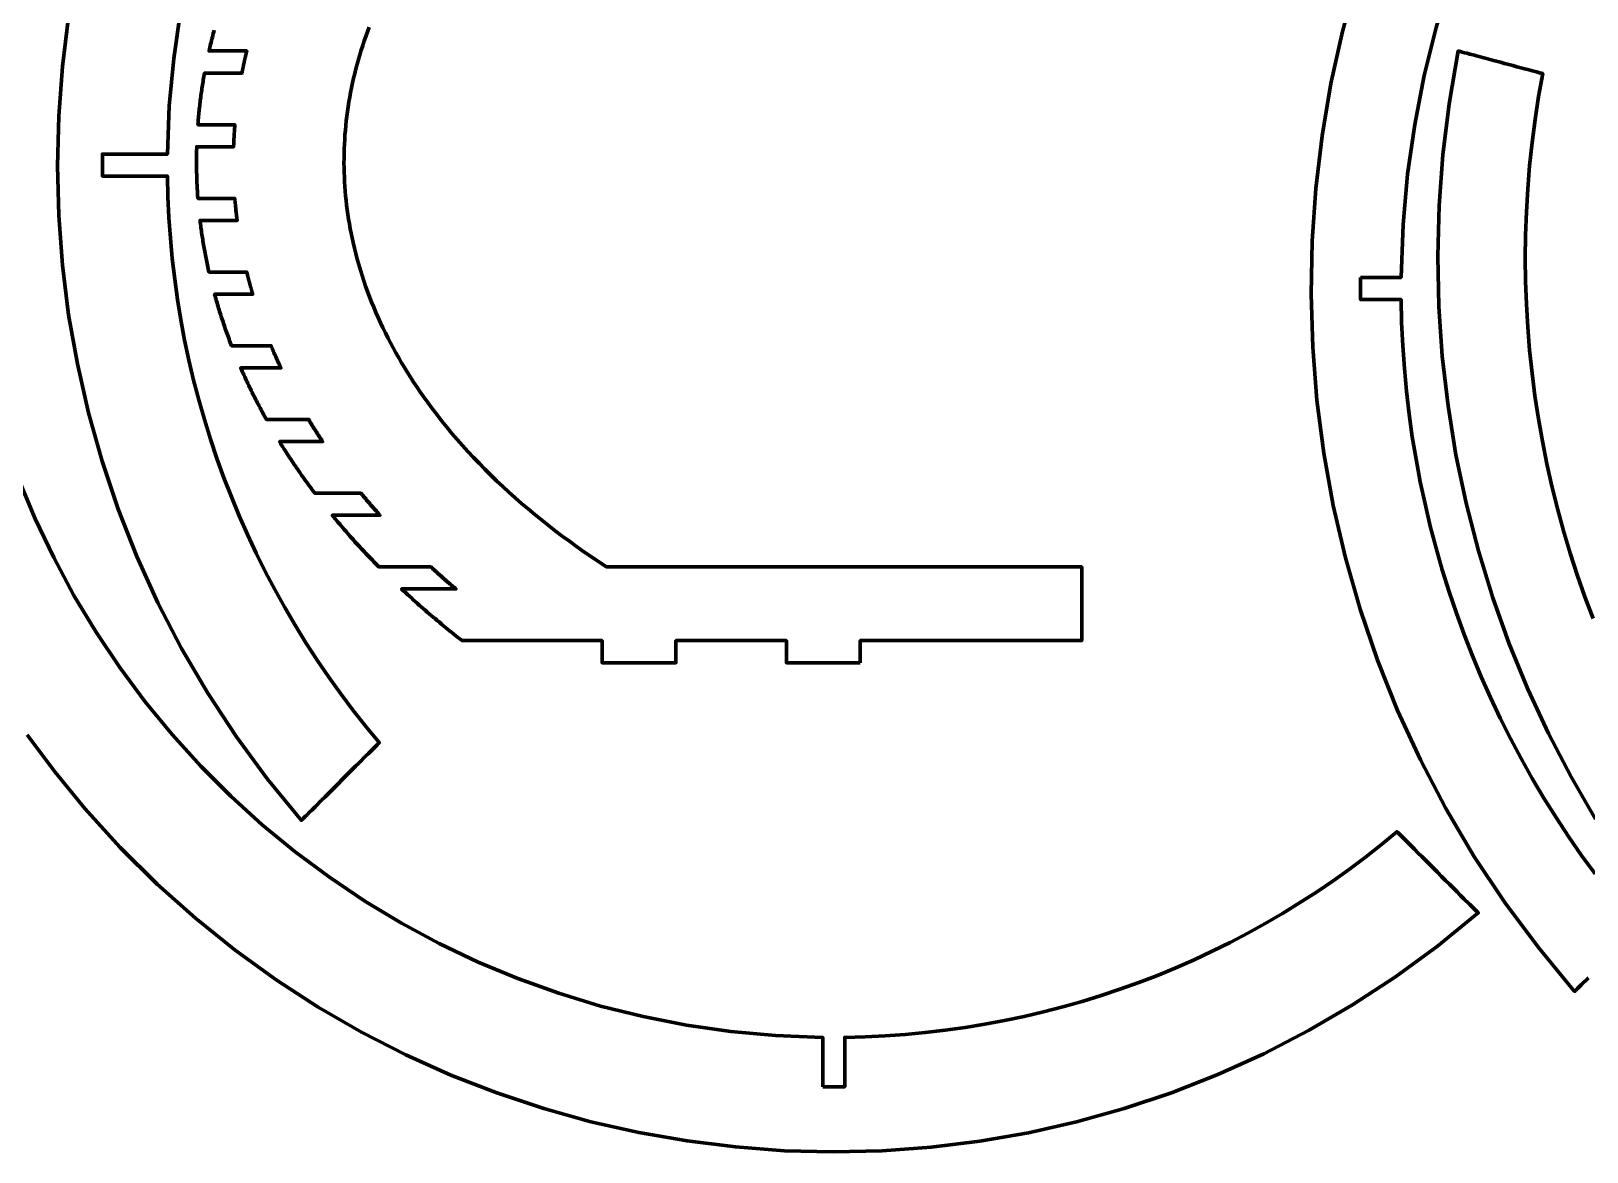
# Model space of a CAD drawing. Header units: millimetres. Extents: x 104 to 776, y 17 to 563.
# Drawn here: x 251.8 to 462.7, y 293 to 445.1 of the extents above; entities that cross this region are included whole.
import ezdxf

# ---------------------------------------------------------------- set-up
doc = ezdxf.new("R2010")
doc.units = ezdxf.units.MM
doc.header["$MEASUREMENT"] = 0

# ---------------------------------------------------------------- blocks, each defined once
blk = doc.blocks.new('block 7')
at = {"color": 7, "lineweight": 70}
for points in [[(359.09, 301.82), (359.09, 308.52), (352.71, 308.77), (346.63, 309.33), (340.64, 310.19), (334.75, 311.34), (328.97, 312.78), (323.31, 314.5), (317.77, 316.49), (312.36, 318.75), (307.09, 321.26), (301.97, 324.02), (297, 327.02), (292.2, 330.25), (287.56, 333.7), (283.11, 337.37), (278.84, 341.25), (274.76, 345.34), (270.89, 349.61), (267.23, 354.07), (263.78, 358.71), (260.56, 363.52), (257.57, 368.49), (254.82, 373.62), (252.32, 378.89), (250.07, 384.31)], [(251.23, 349.57), (255.01, 344.49), (259.06, 339.56), (263.84, 334.28), (268.84, 329.33), (274.03, 324.68), (279.42, 320.34), (284.98, 316.33), (290.7, 312.62), (296.56, 309.24), (302.57, 306.17), (308.69, 303.41), (314.93, 300.98), (321.26, 298.87), (327.67, 297.08), (334.16, 295.61), (340.7, 294.47), (347.28, 293.65), (353.9, 293.15), (360.53, 292.98), (367.17, 293.14), (373.8, 293.63), (380.41, 294.44), (386.99, 295.59), (393.51, 297.06), (399.98, 298.87), (406.38, 301.01), (412.68, 303.49), (418.89, 306.3), (424.98, 309.45), (430.95, 312.93), (436.78, 316.75), (442.46, 320.91), (447.97, 325.41), (447.94, 325.45), (447.66, 325.72), (447.44, 325.95), (447.16, 326.23), (446.83, 326.56), (446.04, 327.34), (445.59, 327.79), (445.12, 328.27), (444.62, 328.77), (444.1, 329.29), (443.56, 329.83), (443.02, 330.37), (442.47, 330.92), (441.92, 331.47), (440.84, 332.55), (440.32, 333.07), (439.81, 333.57), (439.34, 334.05), (438.89, 334.49), (438.48, 334.91), (438.1, 335.28), (437.78, 335.61), (437.27, 336.12), (437.1, 336.29), (436.96, 336.43), (434.84, 334.68), (432.69, 332.99), (430.51, 331.36), (428.29, 329.77), (426.04, 328.24), (423.75, 326.76), (421.44, 325.34), (419.1, 323.98), (416.72, 322.66), (414.32, 321.41), (411.9, 320.21), (409.45, 319.06), (406.97, 317.97), (404.47, 316.94), (401.95, 315.97), (399.4, 315.05), (396.84, 314.2), (394.26, 313.4), (391.65, 312.66), (389.03, 311.98), (386.4, 311.36), (383.74, 310.8), (381.08, 310.3), (378.4, 309.86), (375.7, 309.48), (373, 309.17), (370.28, 308.91), (367.56, 308.72), (364.83, 308.59), (362.09, 308.52), (362.09, 301.82), (361.99, 301.82), (361.89, 301.82), (361.79, 301.82), (361.69, 301.81), (361.59, 301.81), (361.49, 301.81), (361.39, 301.81), (361.29, 301.81), (361.19, 301.81), (361.09, 301.81), (360.99, 301.81), (360.89, 301.81), (360.79, 301.81), (360.69, 301.81), (360.59, 301.81), (360.49, 301.81), (360.39, 301.81), (360.29, 301.81), (360.19, 301.81), (360.09, 301.81), (359.99, 301.81), (359.89, 301.81), (359.79, 301.81), (359.69, 301.81), (359.59, 301.81), (359.49, 301.81), (359.39, 301.82), (359.29, 301.82), (359.19, 301.82), (359.09, 301.82)]]:
    blk.add_lwpolyline(points, dxfattribs=at)
blk = doc.blocks.new('block 8')
at = {"color": 7, "lineweight": 70}
blk.add_lwpolyline([(256.83, 446.94), (256.01, 440.24), (255.51, 433.52), (255.35, 426.78), (255.52, 420.03), (256.02, 413.29), (256.85, 406.58), (258.03, 399.9), (259.53, 393.27), (261.38, 386.7), (263.57, 380.2), (266.09, 373.79), (268.95, 367.49), (272.16, 361.3), (275.7, 355.24), (279.59, 349.32), (283.83, 343.55), (288.41, 337.96), (288.44, 337.99), (288.54, 338.09), (288.71, 338.25), (288.92, 338.47), (289.19, 338.74), (289.51, 339.06), (289.87, 339.41), (290.26, 339.81), (291.15, 340.69), (291.63, 341.18), (295.75, 345.3), (296.23, 345.78), (297.12, 346.66), (297.51, 347.06), (297.87, 347.42), (298.18, 347.73), (298.45, 348), (298.67, 348.22), (298.83, 348.38), (298.93, 348.48), (298.97, 348.52), (297.17, 350.68), (295.43, 352.89), (293.75, 355.13), (292.11, 357.41), (290.54, 359.72), (289.02, 362.06), (287.55, 364.44), (286.15, 366.84), (284.79, 369.28), (283.5, 371.74), (282.27, 374.23), (281.09, 376.75), (279.97, 379.29), (278.91, 381.86), (277.9, 384.45), (276.96, 387.06), (276.08, 389.69), (275.26, 392.34), (274.5, 395.02), (273.8, 397.71), (273.16, 400.42), (272.58, 403.14), (272.07, 405.88), (271.62, 408.63), (271.23, 411.4), (270.9, 414.18), (270.64, 416.96), (270.44, 419.76), (270.31, 422.57), (270.24, 425.38), (261.43, 425.38), (261.43, 425.43), (261.43, 425.48), (261.43, 425.53), (261.43, 425.58), (261.42, 425.67), (261.42, 425.77), (261.42, 425.96), (261.42, 426.01), (261.42, 426.06), (261.42, 426.11), (261.42, 426.21), (261.42, 426.25), (261.42, 426.3), (261.42, 426.35), (261.42, 426.4), (261.42, 426.5), (261.42, 426.54), (261.42, 426.59), (261.42, 426.69), (261.42, 426.79), (261.42, 426.98), (261.42, 427.08), (261.42, 427.13), (261.42, 427.27), (261.42, 427.37), (261.42, 427.42), (261.42, 427.46), (261.42, 427.51), (261.42, 427.56), (261.42, 427.71), (261.42, 427.8), (261.42, 427.9), (261.42, 427.95), (261.42, 428), (261.42, 428.09), (261.43, 428.14), (261.43, 428.19), (261.43, 428.24), (261.43, 428.29), (261.43, 428.38), (270.24, 428.38), (270.5, 434.92), (271.09, 441.36), (272.02, 447.7)], dxfattribs=at)
blk = doc.blocks.new('block 11')
at = {"color": 7, "lineweight": 70}
for points in [[(432.02, 411.63), (437.52, 411.63), (437.79, 418.81), (438.41, 425.66), (439.37, 432.4), (440.67, 439.03), (442.28, 445.54), (444.21, 451.91), (446.45, 458.15), (448.98, 464.24), (451.8, 470.17), (454.9, 475.94), (458.28, 481.53), (461.91, 486.94), (465.8, 492.15)], [(431.47, 451.97), (429.57, 445), (428.01, 437.96), (426.81, 430.86), (425.97, 423.72), (425.47, 416.54), (425.33, 409.35), (425.54, 402.15), (426.11, 394.96), (427.04, 387.8), (428.32, 380.68), (429.96, 373.61), (431.96, 366.61), (434.33, 359.69), (437.05, 352.87), (440.14, 346.16), (443.59, 339.57), (447.4, 333.12), (451.58, 326.83), (456.13, 320.7), (461.04, 314.75), (461.07, 314.78), (461.15, 314.86), (461.46, 315.17), (461.68, 315.39), (461.94, 315.65), (462.91, 316.61)], [(463.83, 330.7), (462, 333.22), (460.23, 335.77), (458.53, 338.36), (456.89, 340.99), (455.31, 343.66), (453.8, 346.35), (452.35, 349.08), (450.96, 351.84), (449.64, 354.63), (448.39, 357.45), (447.2, 360.3), (446.08, 363.17), (445.02, 366.07), (444.03, 368.99), (443.11, 371.94), (442.26, 374.9), (441.48, 377.89), (440.77, 380.9), (440.12, 383.92), (439.55, 386.96), (439.04, 390.02), (438.61, 393.09), (438.25, 396.18), (437.96, 399.28), (437.74, 402.39), (437.59, 405.5), (437.52, 408.63), (432.02, 408.63), (432.02, 408.73), (432.01, 408.83), (432.01, 408.93), (432.01, 409.03), (432.01, 409.13), (432.01, 409.23), (432.01, 409.33), (432.01, 409.43), (432.01, 409.53), (432.01, 409.63), (432.01, 409.73), (432.01, 409.83), (432.01, 409.93), (432.01, 410.03), (432.01, 410.13), (432.01, 410.23), (432.01, 410.33), (432.01, 410.43), (432.01, 410.53), (432.01, 410.63), (432.01, 410.73), (432.01, 410.83), (432.01, 410.93), (432.01, 411.03), (432.01, 411.13), (432.01, 411.23), (432.01, 411.33), (432.01, 411.43), (432.02, 411.53), (432.02, 411.63)]]:
    blk.add_lwpolyline(points, dxfattribs=at)
blk = doc.blocks.new('block 12')
at = {"color": 7, "lineweight": 70}
blk.add_lwpolyline([(463.55, 365.37), (462.45, 368.31), (461.41, 371.27), (460.45, 374.24), (459.55, 377.24), (458.73, 380.26), (457.97, 383.29), (457.29, 386.34), (456.68, 389.4), (456.14, 392.47), (455.67, 395.56), (455.27, 398.65), (454.94, 401.76), (454.69, 404.87), (454.51, 407.99), (454.4, 411.12), (454.36, 414.25), (454.4, 417.38), (454.51, 420.52), (454.69, 423.65), (454.95, 426.79), (455.28, 429.92), (455.69, 433.05), (456.16, 436.17), (456.72, 439.29), (456.68, 439.3), (456.57, 439.33), (456.4, 439.37), (456.16, 439.44), (455.87, 439.51), (455.53, 439.61), (455.14, 439.71), (454.71, 439.83), (454.24, 439.95), (453.75, 440.08), (453.23, 440.22), (452.68, 440.37), (452.13, 440.52), (451.56, 440.67), (450.99, 440.82), (450.42, 440.98), (449.85, 441.13), (449.29, 441.28), (448.75, 441.42), (448.23, 441.56), (447.73, 441.69), (447.27, 441.82), (446.84, 441.93), (446.45, 442.04), (446.11, 442.13), (445.81, 442.21), (445.58, 442.27), (445.4, 442.32), (445.29, 442.35), (445.26, 442.36), (444.03, 435.19), (443.2, 428.27), (442.69, 421.38), (442.51, 414.51), (442.65, 407.69), (443.11, 400.93), (443.88, 394.22), (444.96, 387.58), (446.33, 381.02), (448, 374.55), (449.95, 368.18), (452.19, 361.91), (454.71, 355.77), (457.5, 349.75), (460.56, 343.86), (463.88, 338.12)], dxfattribs=at)
blk = doc.blocks.new('block 16')
at = {"color": 7, "lineweight": 70}
for points in [[(364.18, 359.36), (354.18, 359.36), (354.18, 362.36), (339.18, 362.36), (339.18, 359.36), (329.18, 359.36), (329.18, 362.36), (310.2, 362.36), (309.91, 362.58), (309.63, 362.8), (309.35, 363.02), (309.07, 363.25), (308.79, 363.47), (308.51, 363.7), (308.23, 363.92), (307.95, 364.15), (307.67, 364.38), (307.39, 364.61), (307.12, 364.84), (306.84, 365.07), (306.57, 365.3), (306.29, 365.53), (306.02, 365.76), (305.74, 366), (305.47, 366.23), (305.2, 366.47), (304.93, 366.7), (304.66, 366.94), (304.39, 367.18), (304.12, 367.42), (303.85, 367.66), (303.58, 367.9), (303.32, 368.14), (303.05, 368.38), (302.78, 368.62), (302.52, 368.87), (302.26, 369.11), (301.99, 369.36), (309.35, 369.36), (309.29, 369.4), (309.23, 369.45), (309.17, 369.5), (309.12, 369.55), (309.06, 369.6), (309, 369.65), (308.94, 369.7), (308.83, 369.8), (308.77, 369.85), (308.71, 369.9), (308.66, 369.95), (308.6, 370), (308.54, 370.05), (308.48, 370.1), (308.43, 370.14), (308.37, 370.19), (308.26, 370.29), (308.2, 370.34), (308.14, 370.39), (308.08, 370.44), (307.97, 370.54), (307.91, 370.59), (307.86, 370.64), (307.8, 370.69), (307.74, 370.74), (307.69, 370.79), (307.63, 370.84), (307.57, 370.89), (307.52, 370.94), (307.47, 370.99), (307.36, 371.09), (307.3, 371.14), (307.25, 371.18), (307.19, 371.23), (307.14, 371.28), (307.09, 371.33), (307.03, 371.38), (306.98, 371.43), (306.92, 371.48), (306.87, 371.52), (306.82, 371.57), (306.71, 371.67), (306.65, 371.72), (306.6, 371.77), (306.49, 371.86), (306.44, 371.91), (306.39, 371.96), (306.33, 372.01), (306.28, 372.06), (306.23, 372.11), (306.17, 372.16), (306.12, 372.21), (306.06, 372.26), (305.96, 372.36), (298.91, 372.36), (298.69, 372.58), (298.47, 372.8), (298.25, 373.03), (298.03, 373.26), (297.81, 373.48), (297.6, 373.71), (297.38, 373.94), (297.16, 374.17), (296.95, 374.4), (296.73, 374.63), (296.52, 374.86), (296.31, 375.09), (296.09, 375.32), (295.88, 375.55), (295.67, 375.78), (295.46, 376.02), (295.25, 376.25), (295.04, 376.49), (294.83, 376.72), (294.63, 376.96), (294.42, 377.2), (294.21, 377.43), (294.01, 377.67), (293.8, 377.91), (293.6, 378.15), (293.4, 378.39), (293.2, 378.63), (292.99, 378.87), (292.79, 379.11), (292.59, 379.36), (299.06, 379.36), (299.01, 379.4), (298.97, 379.45), (298.88, 379.55), (298.83, 379.6), (298.79, 379.65), (298.75, 379.7), (298.66, 379.8), (298.62, 379.85), (298.57, 379.9), (298.53, 379.95), (298.44, 380.05), (298.4, 380.1), (298.35, 380.15), (298.27, 380.25), (298.22, 380.3), (298.18, 380.35), (298.14, 380.4), (298.05, 380.5), (298.01, 380.55), (297.96, 380.6), (297.92, 380.65), (297.83, 380.75), (297.79, 380.8), (297.75, 380.85), (297.71, 380.9), (297.67, 380.95), (297.62, 380.99), (297.58, 381.04), (297.54, 381.09), (297.5, 381.14), (297.42, 381.24), (297.38, 381.28), (297.34, 381.33), (297.3, 381.38), (297.25, 381.43), (297.21, 381.48), (297.17, 381.53), (297.13, 381.58), (297.09, 381.62), (297.01, 381.72), (296.97, 381.77), (296.93, 381.82), (296.89, 381.87), (296.85, 381.92), (296.81, 381.96), (296.73, 382.06), (296.69, 382.11), (296.65, 382.16), (296.61, 382.21), (296.53, 382.31), (296.48, 382.36), (290.23, 382.36), (290.06, 382.58), (289.89, 382.81), (289.72, 383.04), (289.55, 383.26), (289.38, 383.49), (289.22, 383.72), (289.05, 383.95), (288.89, 384.18), (288.72, 384.41), (288.56, 384.64), (288.39, 384.87), (288.23, 385.1), (288.07, 385.34), (287.91, 385.57), (287.75, 385.8), (287.59, 386.04), (287.43, 386.27), (287.27, 386.5), (287.12, 386.74), (286.96, 386.97), (286.8, 387.21), (286.65, 387.45), (286.49, 387.68), (286.34, 387.92), (286.19, 388.16), (286.04, 388.4), (285.88, 388.64), (285.73, 388.88), (285.58, 389.12), (285.44, 389.36), (291.29, 389.36), (291.22, 389.45), (291.19, 389.5), (291.16, 389.55), (291.13, 389.6), (291.09, 389.65), (291.06, 389.7), (291.03, 389.75), (290.99, 389.8), (290.93, 389.9), (290.9, 389.95), (290.86, 390), (290.8, 390.1), (290.77, 390.15), (290.73, 390.2), (290.7, 390.25), (290.64, 390.35), (290.61, 390.4), (290.54, 390.5), (290.51, 390.55), (290.48, 390.6), (290.41, 390.7), (290.35, 390.8), (290.32, 390.85), (290.29, 390.9), (290.23, 391), (290.19, 391.04), (290.13, 391.14), (290.1, 391.19), (290.07, 391.24), (290.04, 391.29), (290.01, 391.34), (289.98, 391.38), (289.95, 391.43), (289.89, 391.53), (289.86, 391.58), (289.8, 391.67), (289.77, 391.72), (289.74, 391.77), (289.71, 391.82), (289.65, 391.92), (289.62, 391.97), (289.59, 392.01), (289.56, 392.06), (289.53, 392.11), (289.5, 392.16), (289.47, 392.21), (289.44, 392.26), (289.41, 392.31), (289.38, 392.36), (283.67, 392.36), (283.54, 392.58), (283.42, 392.81), (283.29, 393.04), (283.17, 393.27), (283.04, 393.5), (282.92, 393.73), (282.8, 393.96), (282.68, 394.19), (282.55, 394.42), (282.43, 394.65), (282.31, 394.88), (282.19, 395.11), (282.08, 395.35), (281.96, 395.58), (281.84, 395.81), (281.73, 396.04), (281.61, 396.28), (281.5, 396.51), (281.38, 396.75), (281.27, 396.98), (281.16, 397.22), (281.05, 397.45), (280.94, 397.69), (280.83, 397.93), (280.72, 398.16), (280.61, 398.4), (280.5, 398.64), (280.39, 398.88), (280.29, 399.12), (280.18, 399.36), (285.63, 399.36), (285.58, 399.45), (285.56, 399.5), (285.51, 399.6), (285.49, 399.65), (285.46, 399.7), (285.44, 399.75), (285.42, 399.8), (285.39, 399.85), (285.37, 399.9), (285.35, 399.95), (285.33, 400), (285.28, 400.1), (285.26, 400.15), (285.21, 400.25), (285.19, 400.3), (285.17, 400.35), (285.14, 400.4), (285.12, 400.45), (285.1, 400.5), (285.05, 400.6), (285.03, 400.65), (284.99, 400.75), (284.96, 400.8), (284.94, 400.85), (284.92, 400.9), (284.9, 400.95), (284.88, 401), (284.86, 401.05), (284.81, 401.14), (284.79, 401.19), (284.77, 401.24), (284.73, 401.34), (284.69, 401.43), (284.67, 401.48), (284.64, 401.53), (284.6, 401.63), (284.58, 401.68), (284.56, 401.72), (284.54, 401.77), (284.5, 401.87), (284.48, 401.92), (284.46, 401.97), (284.44, 402.02), (284.4, 402.11), (284.36, 402.21), (284.34, 402.26), (284.29, 402.36), (278.95, 402.36), (278.86, 402.59), (278.77, 402.82), (278.68, 403.05), (278.6, 403.28), (278.51, 403.51), (278.43, 403.74), (278.34, 403.97), (278.26, 404.2), (278.18, 404.44), (278.09, 404.67), (278.01, 404.9), (277.93, 405.14), (277.85, 405.37), (277.78, 405.6), (277.7, 405.83), (277.62, 406.07), (277.55, 406.3), (277.47, 406.54), (277.4, 406.77), (277.32, 407), (277.25, 407.24), (277.18, 407.47), (277.11, 407.71), (277.04, 407.94), (276.97, 408.18), (276.9, 408.41), (276.83, 408.65), (276.77, 408.88), (276.7, 409.12), (276.63, 409.36), (281.81, 409.36), (281.8, 409.41), (281.78, 409.45), (281.77, 409.5), (281.74, 409.6), (281.72, 409.65), (281.71, 409.7), (281.69, 409.75), (281.68, 409.8), (281.65, 409.9), (281.64, 409.95), (281.62, 410), (281.59, 410.1), (281.58, 410.15), (281.57, 410.2), (281.54, 410.3), (281.51, 410.4), (281.5, 410.45), (281.48, 410.5), (281.47, 410.55), (281.46, 410.6), (281.44, 410.65), (281.43, 410.7), (281.42, 410.75), (281.4, 410.8), (281.39, 410.85), (281.38, 410.9), (281.35, 411), (281.32, 411.1), (281.31, 411.14), (281.3, 411.19), (281.28, 411.24), (281.25, 411.39), (281.23, 411.44), (281.22, 411.48), (281.21, 411.53), (281.18, 411.63), (281.17, 411.68), (281.16, 411.73), (281.15, 411.77), (281.12, 411.87), (281.11, 411.92), (281.1, 411.97), (281.09, 412.02), (281.08, 412.06), (281.06, 412.11), (281.05, 412.16), (281.04, 412.21), (281.03, 412.26), (281.02, 412.31), (281, 412.36), (275.88, 412.36), (275.83, 412.59), (275.78, 412.82), (275.73, 413.05), (275.68, 413.28), (275.63, 413.51), (275.58, 413.74), (275.53, 413.98), (275.48, 414.21), (275.44, 414.44), (275.39, 414.67), (275.35, 414.91), (275.31, 415.14), (275.26, 415.37), (275.22, 415.61), (275.18, 415.84), (275.14, 416.07), (275.1, 416.31), (275.06, 416.54), (275.03, 416.77), (274.99, 417.01), (274.95, 417.24), (274.92, 417.48), (274.88, 417.71), (274.85, 417.95), (274.82, 418.18), (274.78, 418.42), (274.75, 418.65), (274.72, 418.89), (274.69, 419.12), (274.66, 419.36), (279.7, 419.36), (279.69, 419.41), (279.69, 419.46), (279.68, 419.51), (279.67, 419.56), (279.67, 419.6), (279.66, 419.65), (279.65, 419.7), (279.65, 419.75), (279.64, 419.8), (279.64, 419.85), (279.63, 419.9), (279.63, 419.95), (279.61, 420.05), (279.61, 420.1), (279.6, 420.15), (279.6, 420.2), (279.59, 420.25), (279.58, 420.3), (279.58, 420.35), (279.57, 420.4), (279.57, 420.45), (279.56, 420.55), (279.54, 420.65), (279.53, 420.75), (279.53, 420.8), (279.52, 420.85), (279.52, 420.9), (279.51, 420.95), (279.51, 421), (279.5, 421.05), (279.5, 421.1), (279.49, 421.15), (279.49, 421.19), (279.48, 421.29), (279.47, 421.39), (279.47, 421.44), (279.46, 421.49), (279.46, 421.53), (279.45, 421.63), (279.44, 421.68), (279.44, 421.73), (279.43, 421.82), (279.43, 421.87), (279.42, 421.97), (279.41, 422.02), (279.4, 422.11), (279.4, 422.16), (279.4, 422.21), (279.39, 422.31), (279.38, 422.36), (274.37, 422.36), (274.36, 422.54), (274.34, 422.72), (274.33, 422.9), (274.32, 423.09), (274.31, 423.27), (274.3, 423.45), (274.29, 423.63), (274.28, 423.81), (274.27, 424), (274.26, 424.18), (274.25, 424.36), (274.24, 424.55), (274.23, 424.73), (274.23, 424.91), (274.22, 425.09), (274.22, 425.28), (274.21, 425.46), (274.21, 425.64), (274.2, 425.83), (274.2, 426.01), (274.19, 426.19), (274.19, 426.38), (274.19, 426.56), (274.19, 426.74), (274.18, 426.93), (274.18, 427.11), (274.18, 427.3), (274.18, 427.48), (274.18, 427.66), (274.18, 427.85), (274.19, 428.04), (274.19, 428.08), (274.19, 428.13), (274.19, 428.17), (274.19, 428.21), (274.19, 428.3), (274.19, 428.39), (274.19, 428.43), (274.19, 428.48), (274.19, 428.52), (274.19, 428.57), (274.2, 428.65), (274.2, 428.7), (274.2, 428.79), (274.2, 428.92), (274.2, 428.96), (274.2, 429), (274.21, 429.05), (274.21, 429.09), (274.21, 429.18), (274.21, 429.22), (274.21, 429.27), (274.21, 429.31), (274.21, 429.36), (279.22, 429.36), (279.22, 429.46), (279.22, 429.51), (279.22, 429.56), (279.23, 429.61), (279.23, 429.66), (279.23, 429.71), (279.23, 429.86), (279.24, 429.96), (279.24, 430.06), (279.24, 430.11), (279.25, 430.16), (279.25, 430.26), (279.26, 430.36), (279.26, 430.41), (279.26, 430.46), (279.26, 430.51), (279.27, 430.56), (279.27, 430.61), (279.27, 430.66), (279.27, 430.71), (279.28, 430.76), (279.28, 430.81), (279.28, 430.86), (279.28, 430.91), (279.29, 430.95), (279.29, 431), (279.29, 431.05), (279.3, 431.2), (279.31, 431.29), (279.32, 431.39), (279.32, 431.44), (279.32, 431.54), (279.33, 431.58), (279.33, 431.63), (279.33, 431.68), (279.34, 431.73), (279.34, 431.78), (279.34, 431.82), (279.35, 431.87), (279.35, 431.92), (279.36, 431.97), (279.36, 432.02), (279.37, 432.11), (279.37, 432.21), (279.38, 432.26), (279.38, 432.36), (274.37, 432.36), (274.39, 432.59), (274.41, 432.83), (274.43, 433.06), (274.45, 433.3), (274.47, 433.53), (274.49, 433.77), (274.52, 434), (274.54, 434.24), (274.56, 434.47), (274.59, 434.7), (274.62, 434.94), (274.64, 435.17), (274.67, 435.4), (274.7, 435.64), (274.73, 435.87), (274.76, 436.1), (274.79, 436.34), (274.82, 436.57), (274.85, 436.8), (274.89, 437.04), (274.92, 437.27), (274.96, 437.5), (274.99, 437.73), (275.03, 437.97), (275.07, 438.2), (275.11, 438.43), (275.15, 438.66), (275.18, 438.89), (275.23, 439.12), (275.27, 439.36), (280.35, 439.36), (280.36, 439.41), (280.37, 439.46), (280.38, 439.51), (280.38, 439.56), (280.39, 439.61), (280.4, 439.66), (280.43, 439.76), (280.43, 439.81), (280.44, 439.86), (280.46, 439.91), (280.47, 439.96), (280.48, 440.01), (280.5, 440.11), (280.51, 440.16), (280.52, 440.21), (280.54, 440.31), (280.55, 440.36), (280.56, 440.41), (280.57, 440.46), (280.58, 440.51), (280.59, 440.56), (280.6, 440.61), (280.62, 440.71), (280.63, 440.76), (280.64, 440.81), (280.66, 440.86), (280.67, 440.91), (280.68, 440.96), (280.69, 441), (280.7, 441.05), (280.71, 441.1), (280.72, 441.15), (280.73, 441.2), (280.75, 441.29), (280.76, 441.34), (280.78, 441.39), (280.79, 441.44), (280.81, 441.54), (280.83, 441.63), (280.84, 441.68), (280.85, 441.73), (280.86, 441.78), (280.88, 441.83), (280.9, 441.92), (280.91, 441.97), (280.92, 442.02), (280.93, 442.07), (280.94, 442.11), (280.97, 442.21), (280.98, 442.26), (280.99, 442.31), (281, 442.36), (275.88, 442.36), (275.93, 442.59), (275.99, 442.83), (276.05, 443.06), (276.1, 443.3), (276.16, 443.53), (276.22, 443.77), (276.28, 444), (276.34, 444.24), (276.4, 444.47), (276.46, 444.71), (276.52, 444.94), (276.58, 445.18)], [(297.6, 445.58), (297.37, 444.96), (297.15, 444.34), (296.93, 443.72), (296.73, 443.1), (296.53, 442.47), (296.33, 441.84), (296.15, 441.21), (295.97, 440.58), (295.8, 439.94), (295.64, 439.3), (295.49, 438.66), (295.34, 438.02), (295.21, 437.37), (295.08, 436.72), (294.96, 436.07), (294.85, 435.44), (294.75, 434.8), (294.66, 434.16), (294.57, 433.53), (294.5, 432.89), (294.43, 432.25), (294.37, 431.61), (294.32, 430.98), (294.28, 430.34), (294.24, 429.7), (294.21, 429.06), (294.2, 428.43), (294.19, 427.79), (294.18, 427.15), (294.19, 426.51), (294.21, 425.88), (294.23, 425.24), (294.26, 424.6), (294.3, 423.97), (294.35, 423.33), (294.41, 422.69), (294.47, 422.06), (294.54, 421.42), (294.62, 420.79), (294.71, 420.15), (294.81, 419.52), (294.92, 418.89), (295.03, 418.25), (295.15, 417.62), (295.28, 416.99), (295.42, 416.36), (295.59, 415.61), (295.78, 414.86), (295.98, 414.12), (296.18, 413.38), (296.4, 412.64), (296.63, 411.91), (296.87, 411.18), (297.12, 410.46), (297.38, 409.74), (297.65, 409.02), (297.93, 408.3), (298.21, 407.59), (298.51, 406.89), (298.82, 406.19), (299.13, 405.49), (299.46, 404.8), (299.79, 404.11), (300.14, 403.42), (300.49, 402.74), (300.85, 402.06), (301.22, 401.39), (301.6, 400.72), (301.99, 400.06), (302.38, 399.4), (302.79, 398.74), (303.2, 398.09), (303.62, 397.44), (304.04, 396.8), (304.48, 396.16), (304.92, 395.53), (305.53, 394.67), (306.16, 393.83), (306.8, 392.98), (307.46, 392.14), (308.13, 391.31), (308.82, 390.48), (309.52, 389.66), (310.24, 388.84), (310.98, 388.03), (311.73, 387.22), (312.49, 386.42), (313.27, 385.63), (314.07, 384.84), (314.88, 384.05), (315.7, 383.28), (316.54, 382.5), (317.39, 381.74), (318.26, 380.98), (319.14, 380.22), (320.04, 379.48), (320.95, 378.73), (321.88, 378), (322.82, 377.27), (323.77, 376.55), (324.74, 375.83), (325.72, 375.12), (326.72, 374.42), (327.73, 373.73), (328.75, 373.04), (329.78, 372.36), (394.21, 372.36), (394.21, 362.36), (364.18, 362.36), (364.18, 359.36)]]:
    blk.add_lwpolyline(points, dxfattribs=at)
blk = doc.blocks.new('block 17')
at = {"color": 7, "lineweight": 70}
for points in [[(364.18, 359.36), (354.18, 359.36), (354.18, 362.36), (339.18, 362.36), (339.18, 359.36), (329.18, 359.36), (329.18, 362.36), (310.2, 362.36), (309.91, 362.58), (309.63, 362.8), (309.35, 363.02), (309.07, 363.25), (308.79, 363.47), (308.51, 363.7), (308.23, 363.92), (307.95, 364.15), (307.67, 364.38), (307.39, 364.61), (307.12, 364.84), (306.84, 365.07), (306.57, 365.3), (306.29, 365.53), (306.02, 365.76), (305.74, 366), (305.47, 366.23), (305.2, 366.47), (304.93, 366.7), (304.66, 366.94), (304.39, 367.18), (304.12, 367.42), (303.85, 367.66), (303.58, 367.9), (303.32, 368.14), (303.05, 368.38), (302.78, 368.62), (302.52, 368.87), (302.26, 369.11), (301.99, 369.36), (309.35, 369.36), (309.29, 369.4), (309.23, 369.45), (309.17, 369.5), (309.12, 369.55), (309.06, 369.6), (309, 369.65), (308.94, 369.7), (308.83, 369.8), (308.77, 369.85), (308.71, 369.9), (308.66, 369.95), (308.6, 370), (308.54, 370.05), (308.48, 370.1), (308.43, 370.14), (308.37, 370.19), (308.26, 370.29), (308.2, 370.34), (308.14, 370.39), (308.08, 370.44), (307.97, 370.54), (307.91, 370.59), (307.86, 370.64), (307.8, 370.69), (307.74, 370.74), (307.69, 370.79), (307.63, 370.84), (307.57, 370.89), (307.52, 370.94), (307.47, 370.99), (307.36, 371.09), (307.3, 371.14), (307.25, 371.18), (307.19, 371.23), (307.14, 371.28), (307.09, 371.33), (307.03, 371.38), (306.98, 371.43), (306.92, 371.48), (306.87, 371.52), (306.82, 371.57), (306.71, 371.67), (306.65, 371.72), (306.6, 371.77), (306.49, 371.86), (306.44, 371.91), (306.39, 371.96), (306.33, 372.01), (306.28, 372.06), (306.23, 372.11), (306.17, 372.16), (306.12, 372.21), (306.06, 372.26), (305.96, 372.36), (298.91, 372.36), (298.69, 372.58), (298.47, 372.8), (298.25, 373.03), (298.03, 373.26), (297.81, 373.48), (297.6, 373.71), (297.38, 373.94), (297.16, 374.17), (296.95, 374.4), (296.73, 374.63), (296.52, 374.86), (296.31, 375.09), (296.09, 375.32), (295.88, 375.55), (295.67, 375.78), (295.46, 376.02), (295.25, 376.25), (295.04, 376.49), (294.83, 376.72), (294.63, 376.96), (294.42, 377.2), (294.21, 377.43), (294.01, 377.67), (293.8, 377.91), (293.6, 378.15), (293.4, 378.39), (293.2, 378.63), (292.99, 378.87), (292.79, 379.11), (292.59, 379.36), (299.06, 379.36), (299.01, 379.4), (298.97, 379.45), (298.88, 379.55), (298.83, 379.6), (298.79, 379.65), (298.75, 379.7), (298.66, 379.8), (298.62, 379.85), (298.57, 379.9), (298.53, 379.95), (298.44, 380.05), (298.4, 380.1), (298.35, 380.15), (298.27, 380.25), (298.22, 380.3), (298.18, 380.35), (298.14, 380.4), (298.05, 380.5), (298.01, 380.55), (297.96, 380.6), (297.92, 380.65), (297.83, 380.75), (297.79, 380.8), (297.75, 380.85), (297.71, 380.9), (297.67, 380.95), (297.62, 380.99), (297.58, 381.04), (297.54, 381.09), (297.5, 381.14), (297.42, 381.24), (297.38, 381.28), (297.34, 381.33), (297.3, 381.38), (297.25, 381.43), (297.21, 381.48), (297.17, 381.53), (297.13, 381.58), (297.09, 381.62), (297.01, 381.72), (296.97, 381.77), (296.93, 381.82), (296.89, 381.87), (296.85, 381.92), (296.81, 381.96), (296.73, 382.06), (296.69, 382.11), (296.65, 382.16), (296.61, 382.21), (296.53, 382.31), (296.48, 382.36), (290.23, 382.36), (290.06, 382.58), (289.89, 382.81), (289.72, 383.04), (289.55, 383.26), (289.38, 383.49), (289.22, 383.72), (289.05, 383.95), (288.89, 384.18), (288.72, 384.41), (288.56, 384.64), (288.39, 384.87), (288.23, 385.1), (288.07, 385.34), (287.91, 385.57), (287.75, 385.8), (287.59, 386.04), (287.43, 386.27), (287.27, 386.5), (287.12, 386.74), (286.96, 386.97), (286.8, 387.21), (286.65, 387.45), (286.49, 387.68), (286.34, 387.92), (286.19, 388.16), (286.04, 388.4), (285.88, 388.64), (285.73, 388.88), (285.58, 389.12), (285.44, 389.36), (291.29, 389.36), (291.22, 389.45), (291.19, 389.5), (291.16, 389.55), (291.13, 389.6), (291.09, 389.65), (291.06, 389.7), (291.03, 389.75), (290.99, 389.8), (290.93, 389.9), (290.9, 389.95), (290.86, 390), (290.8, 390.1), (290.77, 390.15), (290.73, 390.2), (290.7, 390.25), (290.64, 390.35), (290.61, 390.4), (290.54, 390.5), (290.51, 390.55), (290.48, 390.6), (290.41, 390.7), (290.35, 390.8), (290.32, 390.85), (290.29, 390.9), (290.23, 391), (290.19, 391.04), (290.13, 391.14), (290.1, 391.19), (290.07, 391.24), (290.04, 391.29), (290.01, 391.34), (289.98, 391.38), (289.95, 391.43), (289.89, 391.53), (289.86, 391.58), (289.8, 391.67), (289.77, 391.72), (289.74, 391.77), (289.71, 391.82), (289.65, 391.92), (289.62, 391.97), (289.59, 392.01), (289.56, 392.06), (289.53, 392.11), (289.5, 392.16), (289.47, 392.21), (289.44, 392.26), (289.41, 392.31), (289.38, 392.36), (283.67, 392.36), (283.54, 392.58), (283.42, 392.81), (283.29, 393.04), (283.17, 393.27), (283.04, 393.5), (282.92, 393.73), (282.8, 393.96), (282.68, 394.19), (282.55, 394.42), (282.43, 394.65), (282.31, 394.88), (282.19, 395.11), (282.08, 395.35), (281.96, 395.58), (281.84, 395.81), (281.73, 396.04), (281.61, 396.28), (281.5, 396.51), (281.38, 396.75), (281.27, 396.98), (281.16, 397.22), (281.05, 397.45), (280.94, 397.69), (280.83, 397.93), (280.72, 398.16), (280.61, 398.4), (280.5, 398.64), (280.39, 398.88), (280.29, 399.12), (280.18, 399.36), (285.63, 399.36), (285.58, 399.45), (285.56, 399.5), (285.51, 399.6), (285.49, 399.65), (285.46, 399.7), (285.44, 399.75), (285.42, 399.8), (285.39, 399.85), (285.37, 399.9), (285.35, 399.95), (285.33, 400), (285.28, 400.1), (285.26, 400.15), (285.21, 400.25), (285.19, 400.3), (285.17, 400.35), (285.14, 400.4), (285.12, 400.45), (285.1, 400.5), (285.05, 400.6), (285.03, 400.65), (284.99, 400.75), (284.96, 400.8), (284.94, 400.85), (284.92, 400.9), (284.9, 400.95), (284.88, 401), (284.86, 401.05), (284.81, 401.14), (284.79, 401.19), (284.77, 401.24), (284.73, 401.34), (284.69, 401.43), (284.67, 401.48), (284.64, 401.53), (284.6, 401.63), (284.58, 401.68), (284.56, 401.72), (284.54, 401.77), (284.5, 401.87), (284.48, 401.92), (284.46, 401.97), (284.44, 402.02), (284.4, 402.11), (284.36, 402.21), (284.34, 402.26), (284.29, 402.36), (278.95, 402.36), (278.86, 402.59), (278.77, 402.82), (278.68, 403.05), (278.6, 403.28), (278.51, 403.51), (278.43, 403.74), (278.34, 403.97), (278.26, 404.2), (278.18, 404.44), (278.09, 404.67), (278.01, 404.9), (277.93, 405.14), (277.85, 405.37), (277.78, 405.6), (277.7, 405.83), (277.62, 406.07), (277.55, 406.3), (277.47, 406.54), (277.4, 406.77), (277.32, 407), (277.25, 407.24), (277.18, 407.47), (277.11, 407.71), (277.04, 407.94), (276.97, 408.18), (276.9, 408.41), (276.83, 408.65), (276.77, 408.88), (276.7, 409.12), (276.63, 409.36), (281.81, 409.36), (281.8, 409.41), (281.78, 409.45), (281.77, 409.5), (281.74, 409.6), (281.72, 409.65), (281.71, 409.7), (281.69, 409.75), (281.68, 409.8), (281.65, 409.9), (281.64, 409.95), (281.62, 410), (281.59, 410.1), (281.58, 410.15), (281.57, 410.2), (281.54, 410.3), (281.51, 410.4), (281.5, 410.45), (281.48, 410.5), (281.47, 410.55), (281.46, 410.6), (281.44, 410.65), (281.43, 410.7), (281.42, 410.75), (281.4, 410.8), (281.39, 410.85), (281.38, 410.9), (281.35, 411), (281.32, 411.1), (281.31, 411.14), (281.3, 411.19), (281.28, 411.24), (281.25, 411.39), (281.23, 411.44), (281.22, 411.48), (281.21, 411.53), (281.18, 411.63), (281.17, 411.68), (281.16, 411.73), (281.15, 411.77), (281.12, 411.87), (281.11, 411.92), (281.1, 411.97), (281.09, 412.02), (281.08, 412.06), (281.06, 412.11), (281.05, 412.16), (281.04, 412.21), (281.03, 412.26), (281.02, 412.31), (281, 412.36), (275.88, 412.36), (275.83, 412.59), (275.78, 412.82), (275.73, 413.05), (275.68, 413.28), (275.63, 413.51), (275.58, 413.74), (275.53, 413.98), (275.48, 414.21), (275.44, 414.44), (275.39, 414.67), (275.35, 414.91), (275.31, 415.14), (275.26, 415.37), (275.22, 415.61), (275.18, 415.84), (275.14, 416.07), (275.1, 416.31), (275.06, 416.54), (275.03, 416.77), (274.99, 417.01), (274.95, 417.24), (274.92, 417.48), (274.88, 417.71), (274.85, 417.95), (274.82, 418.18), (274.78, 418.42), (274.75, 418.65), (274.72, 418.89), (274.69, 419.12), (274.66, 419.36), (279.7, 419.36), (279.69, 419.41), (279.69, 419.46), (279.68, 419.51), (279.67, 419.56), (279.67, 419.6), (279.66, 419.65), (279.65, 419.7), (279.65, 419.75), (279.64, 419.8), (279.64, 419.85), (279.63, 419.9), (279.63, 419.95), (279.61, 420.05), (279.61, 420.1), (279.6, 420.15), (279.6, 420.2), (279.59, 420.25), (279.58, 420.3), (279.58, 420.35), (279.57, 420.4), (279.57, 420.45), (279.56, 420.55), (279.54, 420.65), (279.53, 420.75), (279.53, 420.8), (279.52, 420.85), (279.52, 420.9), (279.51, 420.95), (279.51, 421), (279.5, 421.05), (279.5, 421.1), (279.49, 421.15), (279.49, 421.19), (279.48, 421.29), (279.47, 421.39), (279.47, 421.44), (279.46, 421.49), (279.46, 421.53), (279.45, 421.63), (279.44, 421.68), (279.44, 421.73), (279.43, 421.82), (279.43, 421.87), (279.42, 421.97), (279.41, 422.02), (279.4, 422.11), (279.4, 422.16), (279.4, 422.21), (279.39, 422.31), (279.38, 422.36), (274.37, 422.36), (274.36, 422.54), (274.34, 422.72), (274.33, 422.9), (274.32, 423.09), (274.31, 423.27), (274.3, 423.45), (274.29, 423.63), (274.28, 423.81), (274.27, 424), (274.26, 424.18), (274.25, 424.36), (274.24, 424.55), (274.23, 424.73), (274.23, 424.91), (274.22, 425.09), (274.22, 425.28), (274.21, 425.46), (274.21, 425.64), (274.2, 425.83), (274.2, 426.01), (274.19, 426.19), (274.19, 426.38), (274.19, 426.56), (274.19, 426.74), (274.18, 426.93), (274.18, 427.11), (274.18, 427.3), (274.18, 427.48), (274.18, 427.66), (274.18, 427.85), (274.19, 428.04), (274.19, 428.08), (274.19, 428.13), (274.19, 428.17), (274.19, 428.21), (274.19, 428.3), (274.19, 428.39), (274.19, 428.43), (274.19, 428.48), (274.19, 428.52), (274.19, 428.57), (274.2, 428.65), (274.2, 428.7), (274.2, 428.79), (274.2, 428.92), (274.2, 428.96), (274.2, 429), (274.21, 429.05), (274.21, 429.09), (274.21, 429.18), (274.21, 429.22), (274.21, 429.27), (274.21, 429.31), (274.21, 429.36), (279.22, 429.36), (279.22, 429.46), (279.22, 429.51), (279.22, 429.56), (279.23, 429.61), (279.23, 429.66), (279.23, 429.71), (279.23, 429.86), (279.24, 429.96), (279.24, 430.06), (279.24, 430.11), (279.25, 430.16), (279.25, 430.26), (279.26, 430.36), (279.26, 430.41), (279.26, 430.46), (279.26, 430.51), (279.27, 430.56), (279.27, 430.61), (279.27, 430.66), (279.27, 430.71), (279.28, 430.76), (279.28, 430.81), (279.28, 430.86), (279.28, 430.91), (279.29, 430.95), (279.29, 431), (279.29, 431.05), (279.3, 431.2), (279.31, 431.29), (279.32, 431.39), (279.32, 431.44), (279.32, 431.54), (279.33, 431.58), (279.33, 431.63), (279.33, 431.68), (279.34, 431.73), (279.34, 431.78), (279.34, 431.82), (279.35, 431.87), (279.35, 431.92), (279.36, 431.97), (279.36, 432.02), (279.37, 432.11), (279.37, 432.21), (279.38, 432.26), (279.38, 432.36), (274.37, 432.36), (274.39, 432.59), (274.41, 432.83), (274.43, 433.06), (274.45, 433.3), (274.47, 433.53), (274.49, 433.77), (274.52, 434), (274.54, 434.24), (274.56, 434.47), (274.59, 434.7), (274.62, 434.94), (274.64, 435.17), (274.67, 435.4), (274.7, 435.64), (274.73, 435.87), (274.76, 436.1), (274.79, 436.34), (274.82, 436.57), (274.85, 436.8), (274.89, 437.04), (274.92, 437.27), (274.96, 437.5), (274.99, 437.73), (275.03, 437.97), (275.07, 438.2), (275.11, 438.43), (275.15, 438.66), (275.18, 438.89), (275.23, 439.12), (275.27, 439.36), (280.35, 439.36), (280.36, 439.41), (280.37, 439.46), (280.38, 439.51), (280.38, 439.56), (280.39, 439.61), (280.4, 439.66), (280.43, 439.76), (280.43, 439.81), (280.44, 439.86), (280.46, 439.91), (280.47, 439.96), (280.48, 440.01), (280.5, 440.11), (280.51, 440.16), (280.52, 440.21), (280.54, 440.31), (280.55, 440.36), (280.56, 440.41), (280.57, 440.46), (280.58, 440.51), (280.59, 440.56), (280.6, 440.61), (280.62, 440.71), (280.63, 440.76), (280.64, 440.81), (280.66, 440.86), (280.67, 440.91), (280.68, 440.96), (280.69, 441), (280.7, 441.05), (280.71, 441.1), (280.72, 441.15), (280.73, 441.2), (280.75, 441.29), (280.76, 441.34), (280.78, 441.39), (280.79, 441.44), (280.81, 441.54), (280.83, 441.63), (280.84, 441.68), (280.85, 441.73), (280.86, 441.78), (280.88, 441.83), (280.9, 441.92), (280.91, 441.97), (280.92, 442.02), (280.93, 442.07), (280.94, 442.11), (280.97, 442.21), (280.98, 442.26), (280.99, 442.31), (281, 442.36), (275.88, 442.36), (275.93, 442.59), (275.99, 442.83), (276.05, 443.06), (276.1, 443.3), (276.16, 443.53), (276.22, 443.77), (276.28, 444), (276.34, 444.24), (276.4, 444.47), (276.46, 444.71), (276.52, 444.94), (276.58, 445.18)], [(297.6, 445.58), (297.37, 444.96), (297.15, 444.34), (296.93, 443.72), (296.73, 443.1), (296.53, 442.47), (296.33, 441.84), (296.15, 441.21), (295.97, 440.58), (295.8, 439.94), (295.64, 439.3), (295.49, 438.66), (295.34, 438.02), (295.21, 437.37), (295.08, 436.72), (294.96, 436.07), (294.85, 435.44), (294.75, 434.8), (294.66, 434.16), (294.57, 433.53), (294.5, 432.89), (294.43, 432.25), (294.37, 431.61), (294.32, 430.98), (294.28, 430.34), (294.24, 429.7), (294.21, 429.06), (294.2, 428.43), (294.19, 427.79), (294.18, 427.15), (294.19, 426.51), (294.21, 425.88), (294.23, 425.24), (294.26, 424.6), (294.3, 423.97), (294.35, 423.33), (294.41, 422.69), (294.47, 422.06), (294.54, 421.42), (294.62, 420.79), (294.71, 420.15), (294.81, 419.52), (294.92, 418.89), (295.03, 418.25), (295.15, 417.62), (295.28, 416.99), (295.42, 416.36), (295.59, 415.61), (295.78, 414.86), (295.98, 414.12), (296.18, 413.38), (296.4, 412.64), (296.63, 411.91), (296.87, 411.18), (297.12, 410.46), (297.38, 409.74), (297.65, 409.02), (297.93, 408.3), (298.21, 407.59), (298.51, 406.89), (298.82, 406.19), (299.13, 405.49), (299.46, 404.8), (299.79, 404.11), (300.14, 403.42), (300.49, 402.74), (300.85, 402.06), (301.22, 401.39), (301.6, 400.72), (301.99, 400.06), (302.38, 399.4), (302.79, 398.74), (303.2, 398.09), (303.62, 397.44), (304.04, 396.8), (304.48, 396.16), (304.92, 395.53), (305.53, 394.67), (306.16, 393.83), (306.8, 392.98), (307.46, 392.14), (308.13, 391.31), (308.82, 390.48), (309.52, 389.66), (310.24, 388.84), (310.98, 388.03), (311.73, 387.22), (312.49, 386.42), (313.27, 385.63), (314.07, 384.84), (314.88, 384.05), (315.7, 383.28), (316.54, 382.5), (317.39, 381.74), (318.26, 380.98), (319.14, 380.22), (320.04, 379.48), (320.95, 378.73), (321.88, 378), (322.82, 377.27), (323.77, 376.55), (324.74, 375.83), (325.72, 375.12), (326.72, 374.42), (327.73, 373.73), (328.75, 373.04), (329.78, 372.36), (394.21, 372.36), (394.21, 362.36), (364.18, 362.36), (364.18, 359.36)]]:
    blk.add_lwpolyline(points, dxfattribs=at)

msp = doc.modelspace()

# ---------------------------------------------------------------- block references
for name in ['block 8', 'block 11', 'block 7', 'block 16', 'block 17', 'block 12']:
    msp.add_blockref(name, (0, 0))

doc.saveas('drawing.dxf')
